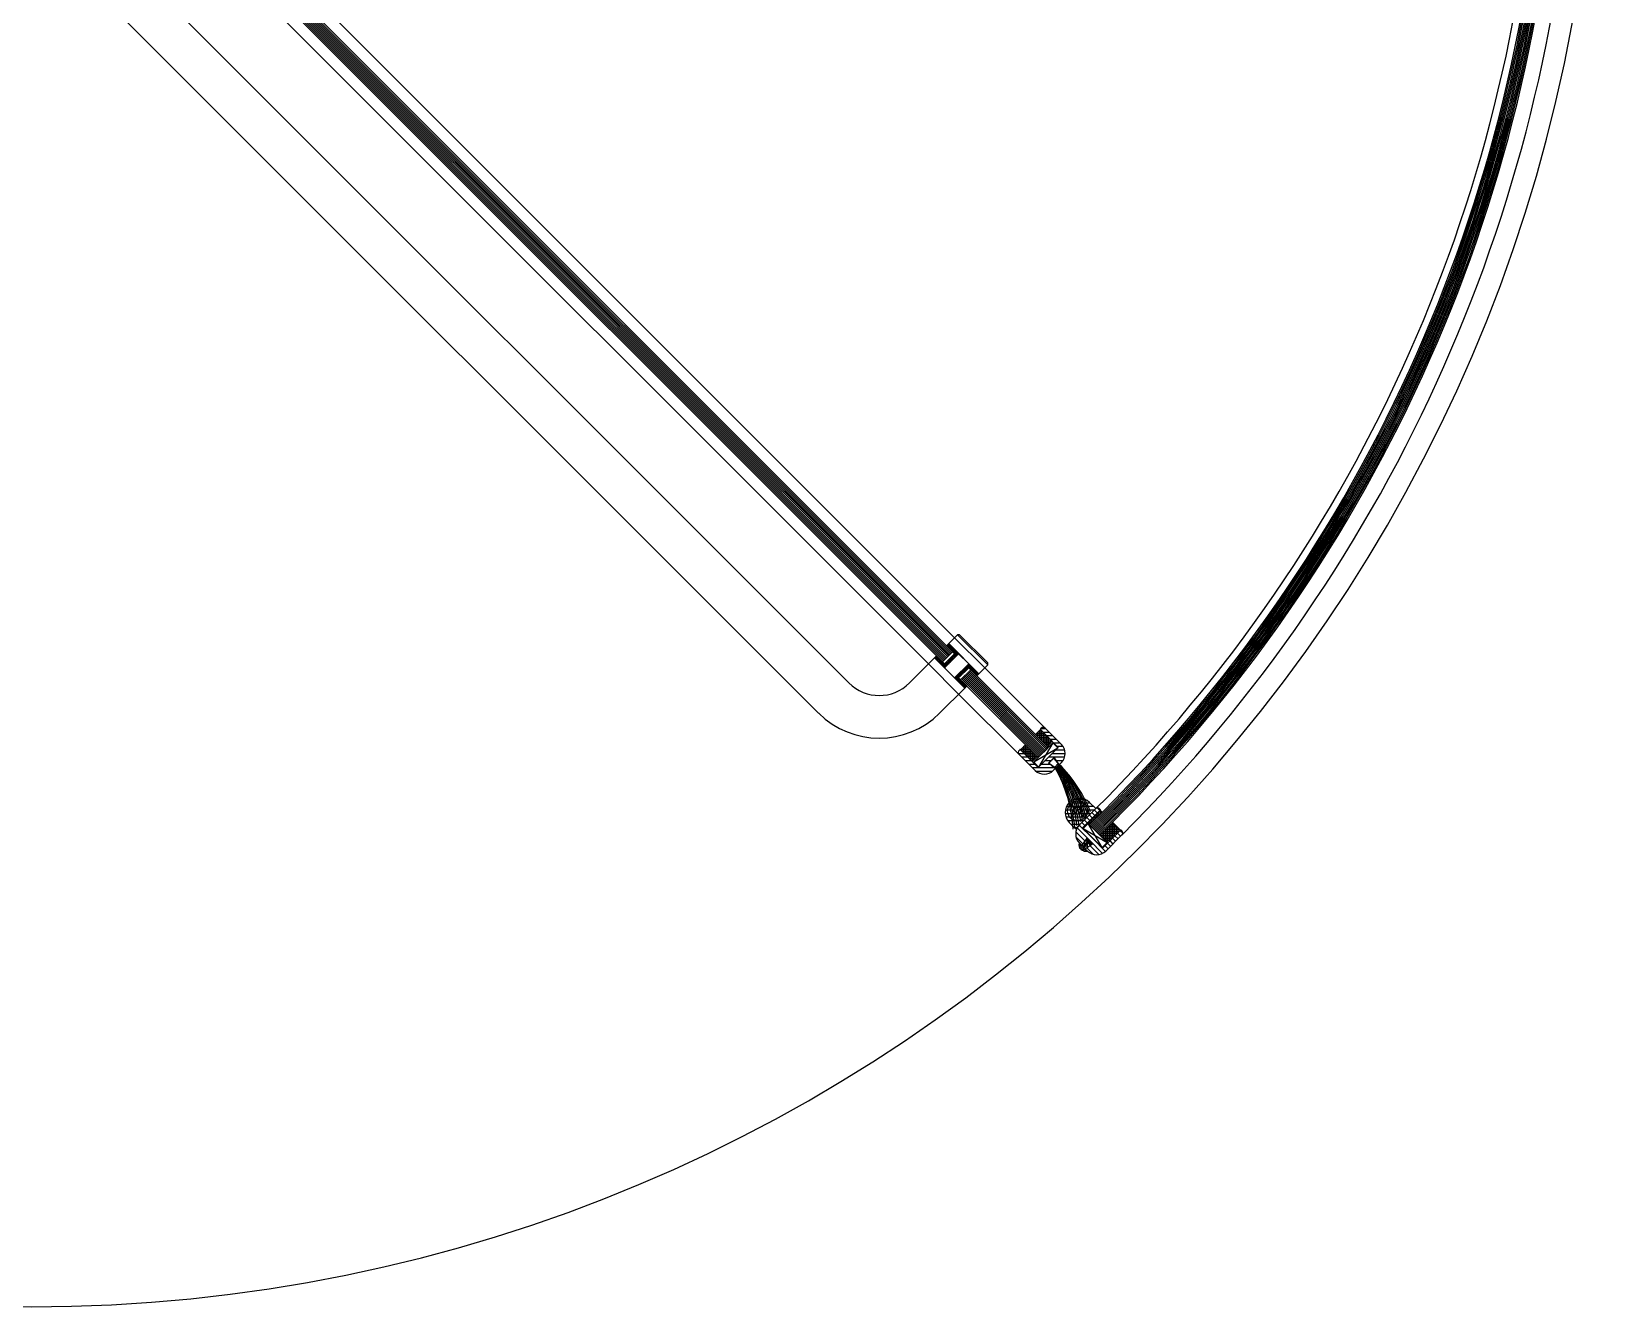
# Model space of a CAD drawing. Header units: inches. Extents: x -12530 to 36157, y 78659 to 110077.
# Drawn here: x -8744 to -7644, y 88469 to 89365 of the extents above; entities that cross this region are included whole.
import ezdxf

# ---------------------------------------------------------------- set-up
doc = ezdxf.new("R2010")
doc.units = ezdxf.units.IN
doc.header["$MEASUREMENT"] = 0
doc.layers.add('freecads.com', color=7, linetype='Continuous')

msp = doc.modelspace()

# ---------------------------------------------------------------- hatches: boundary and pattern name
at = {"layer": 'freecads.com'}
h = msp.add_hatch(dxfattribs=at)
h.set_pattern_fill('ANSI31', color=256, scale=20, angle=45, style=0)
h.set_pattern_definition([(9e-12, (-12224.7815, 87890.314), (4e-13, -2.5), [])])
h.paths.add_polyline_path([(-8030, 88855), (-8037.1, 88847.9), (-8049.6, 88860.4, 0.414214), (-8050, 88860.4), (-8050.5, 88859.9, 0.414214), (-8050.5, 88857.1), (-8039.2, 88845.8, 0.414214), (-8026.5, 88845.8), (-8025.2, 88847.1, 0.463455), (-8025.2, 88847.6), (-8029.9, 88850.9), (-8027.9, 88852.8)])
h.paths.add_polyline_path([(-8020.8, 88864.1), (-8032.2, 88875.5, 0.414214), (-8035, 88875.5), (-8035.5, 88875, 0.414214), (-8035.5, 88874.5), (-8023, 88862), (-8030, 88855), (-8027.9, 88852.8), (-8026, 88854.8), (-8022.6, 88850.1, 0.463455), (-8022.2, 88850.1), (-8020.8, 88851.4, 0.414214)])
h = msp.add_hatch(dxfattribs=at)
h.set_pattern_fill('ANSI37', color=256, scale=10, angle=-134.7644, style=0)
h.set_pattern_definition([(270.235611, (3077.7808, 92687.1896), (1.24998943, 0.00514022), []), (0.235611, (3077.7808, 92687.1896), (-0.00514022, 1.24998943), [])])
edge = h.paths.add_edge_path()
edge.add_line((-8001.8, 88796.7), (-8003.6, 88797.4))
edge.add_line((-8003.6, 88797.4), (-8003.9, 88796.4))
edge.add_line((-8003.9, 88796.4), (-8002.7, 88796))
edge.add_ellipse((-8002.8, 88795.7), major_axis=(0.213, -0.211), ratio=1, start_angle=-0.2356, end_angle=114.822, ccw=False)
edge.add_line((-8002.6, 88795.5), (-8003.5, 88794.7))
edge.add_ellipse((-8003.7, 88794.9), major_axis=(0.213, -0.211), ratio=1, start_angle=294.822, end_angle=359.7644, ccw=False)
edge.add_line((-8003.8, 88794.6), (-8005.2, 88795.1))
edge.add_line((-8005.2, 88795.1), (-8005.4, 88794.5))
edge.add_line((-8005.4, 88794.5), (-8004.6, 88794.2))
edge.add_ellipse((-8004.7, 88793.9), major_axis=(0.213, -0.211), ratio=1, start_angle=-0.2356, end_angle=114.822, ccw=False)
edge.add_line((-8004.4, 88793.7), (-8005.5, 88792.7))
edge.add_ellipse((-8005.7, 88792.9), major_axis=(0.213, -0.211), ratio=1, start_angle=269.7644, end_angle=359.7644, ccw=False)
edge.add_line((-8005.9, 88792.7), (-8008.1, 88794.8))
edge.add_ellipse((-8003.9, 88793.4), major_axis=(3.16, -3.13), ratio=1, start_angle=205.7536, end_angle=333.7752)
edge.add_line((-8002.5, 88789.2), (-8004.7, 88791.4))
edge.add_ellipse((-8004.4, 88791.6), major_axis=(0.213, -0.211), ratio=1, start_angle=179.7644, end_angle=269.7644, ccw=False)
edge.add_line((-8004.7, 88791.8), (-8003.6, 88792.9))
edge.add_ellipse((-8003.4, 88792.7), major_axis=(0.213, -0.211), ratio=1, start_angle=64.7068, end_angle=179.7644, ccw=False)
edge.add_line((-8003.1, 88792.8), (-8002.8, 88791.9))
edge.add_line((-8002.8, 88791.9), (-8002.2, 88792.1))
edge.add_line((-8002.2, 88792.1), (-8002.7, 88793.5))
edge.add_ellipse((-8002.4, 88793.6), major_axis=(0.213, -0.211), ratio=1, start_angle=179.7644, end_angle=244.7068, ccw=False)
edge.add_line((-8002.7, 88793.8), (-8001.8, 88794.7))
edge.add_ellipse((-8001.6, 88794.5), major_axis=(0.213, -0.211), ratio=1, start_angle=64.7068, end_angle=179.7644, ccw=False)
edge.add_line((-8001.3, 88794.6), (-8000.9, 88793.4))
edge.add_line((-8000.9, 88793.4), (-7999.9, 88793.7))
edge.add_line((-7999.9, 88793.7), (-8000.6, 88795.5))
edge.add_ellipse((-8002.5, 88794.8), major_axis=(1.42, -1.41), ratio=1, start_angle=64.7068, end_angle=114.822)

# ---------------------------------------------------------------- linework, layer by layer
for p, q in [((-8783.1, 89520.3), (-8170, 88907.3)), ((-8685.5, 89506.2), (-8102.9, 88923.5)), ((-8684.8, 89506.9), (-8102.2, 88924.3)), ((-8684.1, 89507.6), (-8101.5, 88925)), ((-8683.4, 89508.3), (-8100.7, 88925.7)), ((-8682.7, 89509), (-8100, 88926.4)), ((-8682, 89509.7), (-8099.3, 88927.1)), ((-8681.3, 89510.4), (-8098.6, 88927.8)), ((-8680.6, 89511.1), (-8097.9, 88928.5)), ((-8097.2, 88929.2), (-8679.9, 89511.9)), ((-8670, 89513.3), (-8095.8, 88939.1)), ((-8191.3, 88886.1), (-8804.3, 89499.1)), ((-8114.2, 88920.7), (-8688.4, 89494.9)), ((-8686.9, 89504.8), (-8104.3, 88922.1)), ((-8686.2, 89505.5), (-8103.6, 88922.8)), ((-8100, 88934.9), (-8101.5, 88933.4)), ((-8100.9, 88934), (-8100.9, 88932.9)), ((-8100.6, 88934.3), (-8099.5, 88934.3)), ((-8093.7, 88941.2), (-8100, 88934.9)), ((-8093, 88927.8), (-8100, 88934.9)), ((-8100, 88934.9), (-8078.8, 88913.6)), ((-8099.9, 88934.7), (-8099.9, 88931.9)), ((-8098.9, 88933.7), (-8098.9, 88930.9)), ((-8092.3, 88941.2), (-8093.7, 88941.2)), ((-8072.5, 88920), (-8093.7, 88941.2)), ((-8072.5, 88921.4), (-8092.3, 88941.2)), ((-8127.6, 88907.3), (-8109.9, 88925)), ((-8109.9, 88925), (-8108.5, 88926.4)), ((-8109.9, 88925), (-8088.7, 88903.7)), ((-8102.9, 88917.9), (-8109.9, 88925)), ((-8109.7, 88924.7), (-8106.9, 88924.7)), ((-8109.5, 88925.4), (-8109.5, 88924.5)), ((-8109.2, 88925.7), (-8107.9, 88925.7)), ((-8108.7, 88923.7), (-8105.9, 88923.7)), ((-8108.5, 88926.4), (-8101.5, 88919.3)), ((-8108.5, 88926.3), (-8108.5, 88923.5)), ((-8107.7, 88922.7), (-8104.9, 88922.7)), ((-8107.5, 88925.3), (-8107.5, 88922.5)), ((-8106.5, 88924.3), (-8106.5, 88921.5)), ((-8105.5, 88923.3), (-8105.5, 88920.5)), ((-8097.2, 88929.2), (-8104.3, 88922.1)), ((-8102.9, 88920.7), (-8095.8, 88927.8)), ((-8102.9, 88917.9), (-8093, 88927.8)), ((-8101.5, 88933.4), (-8094.4, 88926.4)), ((-8094.4, 88926.4), (-8101.5, 88919.3)), ((-8101.3, 88933.3), (-8098.5, 88933.3)), ((-8100.6, 88923), (-8097.8, 88923)), ((-8100.3, 88932.3), (-8097.5, 88932.3)), ((-8100.2, 88923.4), (-8100.2, 88920.6)), ((-8099.6, 88924), (-8096.8, 88924)), ((-8099.3, 88931.3), (-8096.5, 88931.3)), ((-8099.2, 88924.4), (-8099.2, 88921.6)), ((-8098.6, 88925), (-8095.8, 88925)), ((-8098.3, 88930.3), (-8095.5, 88930.3)), ((-8098.2, 88925.4), (-8098.2, 88922.6)), ((-8097.9, 88932.7), (-8097.9, 88929.9)), ((-8097.6, 88926), (-8094.8, 88926)), ((-8097.3, 88929.3), (-8094.5, 88929.3)), ((-8097.2, 88926.4), (-8097.2, 88923.6)), ((-8096.9, 88931.7), (-8096.9, 88928.9)), ((-8096.6, 88927), (-8095, 88927)), ((-8096.3, 88928.3), (-8093.5, 88928.3)), ((-8096.2, 88927.4), (-8096.2, 88924.6)), ((-8095.9, 88930.7), (-8095.9, 88927.9)), ((-8095.8, 88927.8), (-8094.4, 88926.4)), ((-8095.3, 88927.3), (-8093.5, 88927.3)), ((-8095.2, 88927.2), (-8095.2, 88925.6)), ((-8094.9, 88929.7), (-8094.9, 88926.9)), ((-8094.4, 88926.4), (-8093, 88927.8)), ((-8093.9, 88928.7), (-8093.9, 88926.9)), ((-8093, 88927.8), (-8085.9, 88920.7)), ((-8106.7, 88921.7), (-8103.9, 88921.7)), ((-8105.7, 88920.7), (-8102.9, 88920.7)), ((-8104.7, 88919.7), (-8101.9, 88919.7)), ((-8104.5, 88922.3), (-8104.5, 88919.5)), ((-8103.7, 88918.7), (-8102.1, 88918.7)), ((-8103.5, 88921.3), (-8103.5, 88918.5)), ((-8101.5, 88919.3), (-8102.9, 88920.7)), ((-8101.5, 88919.3), (-8102.9, 88917.9)), ((-8095.8, 88910.8), (-8102.9, 88917.9)), ((-8102.6, 88921), (-8099.8, 88921)), ((-8102.5, 88920.3), (-8102.5, 88918.3)), ((-8102.2, 88921.4), (-8102.2, 88920)), ((-8102.1, 88920), (-8100.8, 88920)), ((-8101.6, 88922), (-8098.8, 88922)), ((-8101.5, 88919.3), (-8101.5, 88919.3)), ((-8101.2, 88922.4), (-8101.2, 88919.6)), ((-8085.9, 88920.7), (-8095.8, 88910.8)), ((-8094.4, 88912.2), (-8095.8, 88910.8)), ((-8094.9, 88911.7), (-8093.9, 88911.7)), ((-8094.5, 88912.1), (-8094.5, 88909.5)), ((-8087.3, 88919.3), (-8094.4, 88912.2)), ((-8087.3, 88905.2), (-8094.4, 88912.2)), ((-8094.4, 88912.2), (-8093, 88910.8)), ((-8094.2, 88912.4), (-8094.2, 88912)), ((-8094.1, 88912), (-8091.8, 88912)), ((-8093.6, 88913), (-8090.8, 88913)), ((-8093.2, 88913.4), (-8093.2, 88911)), ((-8093, 88910.8), (-8085.9, 88917.9)), ((-8092.6, 88914), (-8089.8, 88914)), ((-8092.2, 88914.4), (-8092.2, 88911.6)), ((-8084.5, 88916.5), (-8091.6, 88909.4)), ((-8091.6, 88915), (-8088.8, 88915)), ((-8091.2, 88915.4), (-8091.2, 88912.6)), ((-8090.6, 88916), (-8087.8, 88916)), ((-8090.2, 88916.4), (-8090.2, 88913.6)), ((-8089.6, 88917), (-8086.8, 88917)), ((-8089.2, 88917.4), (-8089.2, 88914.6)), ((-8088.7, 88912.2), (-8034.3, 88857.8)), ((-8088.6, 88918), (-8086, 88918)), ((-8088.2, 88918.4), (-8088.2, 88915.6)), ((-8088, 88912.9), (-8033.6, 88858.5)), ((-8087.6, 88919), (-8087, 88919)), ((-8087.3, 88919.3), (-8085.9, 88920.7)), ((-8087.3, 88919.3), (-8084.5, 88919.3)), ((-8080.2, 88912.2), (-8087.3, 88919.3)), ((-8085.9, 88917.9), (-8087.3, 88919.3)), ((-8087.3, 88913.6), (-8032.9, 88859.2)), ((-8087.2, 88919.2), (-8087.2, 88916.6)), ((-8086.9, 88919.7), (-8086.9, 88918.9)), ((-8086.6, 88914.4), (-8032.2, 88859.9)), ((-8086.3, 88920.3), (-8085.5, 88920.3)), ((-8086.3, 88918.3), (-8083.5, 88918.3)), ((-8086.2, 88918.2), (-8086.2, 88917.6)), ((-8085.9, 88920.7), (-8085.9, 88917.9)), ((-8085.9, 88920.7), (-8078.8, 88913.6)), ((-8085.9, 88915.1), (-8031.4, 88860.6)), ((-8085.3, 88917.3), (-8082.5, 88917.3)), ((-8085.2, 88915.8), (-8030.7, 88861.3)), ((-8084.9, 88919.7), (-8084.9, 88916.9)), ((-8030.7, 88862.7), (-8084.5, 88916.5)), ((-8084.3, 88916.3), (-8081.5, 88916.3)), ((-8083.9, 88918.7), (-8083.9, 88915.9)), ((-8083.3, 88915.3), (-8080.5, 88915.3)), ((-8082.9, 88917.7), (-8082.9, 88914.9)), ((-8082.3, 88914.3), (-8079.5, 88914.3)), ((-8081.9, 88916.7), (-8081.9, 88913.9)), ((-8081.3, 88913.3), (-8079.2, 88913.3)), ((-8080.9, 88915.7), (-8080.9, 88912.9)), ((-8080.3, 88912.3), (-8080.2, 88912.3)), ((-8078.8, 88913.6), (-8080.2, 88912.2)), ((-8079.9, 88914.7), (-8079.9, 88912.6)), ((-8078.9, 88913.7), (-8078.9, 88913.6)), ((-8078.8, 88913.6), (-8072.5, 88920)), ((-8078.8, 88913.6), (-8072.5, 88920)), ((-8074.6, 88917.9), (-8032.2, 88875.5)), ((-8072.5, 88920), (-8072.5, 88921.4)), ((-8088.7, 88903.7), (-8106.4, 88886.1)), ((-8095.8, 88910.8), (-8088.7, 88903.7)), ((-8095.7, 88910.7), (-8092.9, 88910.7)), ((-8095.5, 88911.1), (-8095.5, 88910.5)), ((-8094.7, 88909.7), (-8091.9, 88909.7)), ((-8093.7, 88908.7), (-8090.9, 88908.7)), ((-8093.5, 88911.3), (-8093.5, 88908.5)), ((-8093.1, 88911), (-8092.8, 88911)), ((-8092.7, 88907.7), (-8089.9, 88907.7)), ((-8092.5, 88910.3), (-8092.5, 88907.5)), ((-8091.7, 88906.7), (-8088.9, 88906.7)), ((-8091.6, 88909.4), (-8037.8, 88855.7)), ((-8091.5, 88909.3), (-8091.5, 88906.5)), ((-8090.8, 88910.1), (-8036.4, 88855.7)), ((-8090.7, 88905.7), (-8087.9, 88905.7)), ((-8090.5, 88908.3), (-8090.5, 88905.5)), ((-8090.1, 88910.8), (-8035.7, 88856.4)), ((-8089.7, 88904.7), (-8087.8, 88904.7)), ((-8089.5, 88907.3), (-8089.5, 88904.5)), ((-8089.4, 88911.5), (-8035, 88857.1)), ((-8088.7, 88903.7), (-8087.3, 88905.2)), ((-8088.5, 88906.3), (-8088.5, 88904)), ((-8087.5, 88905.3), (-8087.5, 88905)), ((-8050.5, 88857.1), (-8093, 88899.5)), ((-8035.5, 88874.5), (-8039, 88871)), ((-8039, 88871), (-8030.7, 88862.7)), ((-8038.5, 88870.5), (-8038.5, 88871.5)), ((-8032.5, 88871.5), (-8038.5, 88871.5)), ((-8031.2, 88870.3), (-8038.3, 88870.3)), ((-8037.3, 88869.3), (-8037.3, 88872.8)), ((-8033.7, 88872.8), (-8037.2, 88872.8)), ((-8030, 88869), (-8037.1, 88869)), ((-8036, 88868), (-8036, 88874)), ((-8035, 88874), (-8036, 88874)), ((-8028.7, 88867.8), (-8035.8, 88867.8)), ((-8027.2, 88866.3), (-8035.5, 88874.5)), ((-8034.8, 88866.8), (-8034.8, 88873.8)), ((-8033.5, 88865.5), (-8033.5, 88872.6)), ((-8032.3, 88864.3), (-8032.3, 88871.3)), ((-8031, 88863), (-8031, 88870.1)), ((-8029.8, 88863.7), (-8029.8, 88868.8)), ((-8049.6, 88860.4), (-8046.1, 88863.9)), ((-8041.3, 88852.1), (-8049.6, 88860.4)), ((-8042.4, 88860.3), (-8049.5, 88860.3)), ((-8048.5, 88859.3), (-8048.5, 88861.5)), ((-8043.7, 88861.5), (-8048.5, 88861.5)), ((-8041.2, 88859), (-8048.3, 88859)), ((-8047.3, 88858), (-8047.3, 88862.8)), ((-8044.9, 88862.8), (-8047.2, 88862.8)), ((-8039.9, 88857.8), (-8047, 88857.8)), ((-8046.1, 88863.9), (-8037.8, 88855.7)), ((-8046, 88856.8), (-8046, 88863.9)), ((-8044.8, 88855.5), (-8044.8, 88862.6)), ((-8043.5, 88854.3), (-8043.5, 88861.4)), ((-8042.3, 88853), (-8042.3, 88860.1)), ((-8041, 88852.5), (-8041, 88858.9)), ((-8040.3, 88851.8), (-8026.9, 88865.2)), ((-8040.3, 88851.8), (-8023.3, 88861.7)), ((-8039.8, 88853.7), (-8039.8, 88857.6)), ((-8026.9, 88865.2), (-8036.8, 88848.2)), ((-8023.3, 88861.7), (-8036.8, 88848.2)), ((-8036.4, 88855.7), (-8030.7, 88861.3)), ((-8027.5, 88866.5), (-8034.6, 88866.5)), ((-8028.2, 88865.3), (-8033.3, 88865.3)), ((-8029.4, 88864), (-8032.1, 88864)), ((-8030.7, 88862.8), (-8030.8, 88862.8)), ((-8030.7, 88862.7), (-8027.2, 88866.3)), ((-8030.7, 88861.3), (-8030.7, 88862.7)), ((-8028.5, 88865), (-8028.5, 88867.6)), ((-8027.3, 88866.2), (-8027.3, 88866.3)), ((-8026.9, 88865.2), (-8023.3, 88861.7)), ((-8023.3, 88861.7), (-8026.9, 88865.2)), ((-8038.7, 88856.5), (-8045.8, 88856.5)), ((-8038.2, 88855.3), (-8044.5, 88855.3)), ((-8039.4, 88854), (-8043.3, 88854)), ((-8040.7, 88852.8), (-8042, 88852.8)), ((-8037.8, 88855.7), (-8041.3, 88852.1)), ((-8036.8, 88848.2), (-8040.3, 88851.8)), ((-8038.5, 88855), (-8038.5, 88856.4)), ((-8037.8, 88855.7), (-8036.4, 88855.7)), ((-8004.1, 88825.4), (-8012.3, 88825.4)), ((-8010.9, 88815.4), (-8018.2, 88815.4)), ((-8012, 88817.9), (-8018.1, 88817.9)), ((-8002.8, 88812.9), (-8017.6, 88812.9)), ((-7998.2, 88820.4), (-8017.3, 88820.4)), ((-8000.7, 88822.9), (-8015.7, 88822.9)), ((-8004.2, 88822.8), (-8014.8, 88812.2)), ((-8004.2, 88812.2), (-8014.8, 88822.8)), ((-7996.7, 88819), (-8010.9, 88804.8)), ((-8008.1, 88807.6), (-7996.8, 88818.9)), ((-8000.3, 88815.4), (-8008.1, 88815.4)), ((-7997.8, 88817.9), (-8007.1, 88817.9)), ((-7993.5, 88818), (-8006, 88805.5)), ((-8000.8, 88810.6), (-8003, 88812.7)), ((-8002.5, 88809), (-7993.5, 88818)), ((-7999.1, 88812.4), (-8001.2, 88814.5)), ((-8001.1, 88823.4), (-7996.7, 88819)), ((-7992.1, 88816.6), (-8001.1, 88807.6)), ((-7997.3, 88814.1), (-7999.4, 88816.3)), ((-7998.7, 88812.8), (-7998.7, 88810)), ((-7996, 88812.7), (-7998.7, 88812.7)), ((-7995.5, 88815.9), (-7997.7, 88818)), ((-7994.7, 88814), (-7997.5, 88814)), ((-7997.4, 88814), (-7997.4, 88811.3)), ((-7996.2, 88815.3), (-7996.2, 88812.5)), ((-7993.4, 88815.2), (-7996.2, 88815.2)), ((-7993.8, 88817.7), (-7995.6, 88819.5)), ((-7992.2, 88816.5), (-7995, 88816.5)), ((-7994.9, 88816.5), (-7994.9, 88813.7)), ((-7994, 88818.9), (-7993.5, 88818.4)), ((-7993.7, 88817.8), (-7993.7, 88815)), ((-7993.2, 88817.7), (-7993.7, 88817.7)), ((-7993.5, 88818), (-7992.1, 88816.6)), ((-7992.4, 88816.9), (-7992.4, 88816.2)), ((-8005.3, 88810.4), (-8016.3, 88810.4)), ((-8010.9, 88804.8), (-8015.3, 88809.2)), ((-8007.8, 88807.9), (-8013.9, 88807.9)), ((-8010.3, 88805.4), (-8011.4, 88805.4)), ((-8004.3, 88796.4), (-8010.6, 88802.7)), ((-8000.8, 88796.5), (-8009.7, 88805.4)), ((-7999.1, 88798.2), (-8008.3, 88807.4)), ((-8004.4, 88807.1), (-8006.5, 88809.2)), ((-8006, 88805.5), (-7991.9, 88791.3)), ((-8002.1, 88808.6), (-8005.6, 88805.1)), ((-8005.6, 88805.1), (-7992.2, 88791.7)), ((-8005.6, 88805.1), (-7988.7, 88795.2)), ((-8002.6, 88808.8), (-8004.7, 88811)), ((-8001.1, 88807.6), (-8002.5, 88809)), ((-7999.8, 88809), (-8002.4, 88809)), ((-8002.4, 88809), (-8002.4, 88809)), ((-7988.7, 88795.2), (-8002.1, 88808.6)), ((-7992.2, 88791.7), (-8002.1, 88808.6)), ((-8001.2, 88810.3), (-8001.2, 88807.7)), ((-7998.5, 88810.2), (-8001.2, 88810.2)), ((-8001, 88807.7), (-8001.2, 88807.7)), ((-8001.1, 88807.6), (-7994, 88800.6)), ((-7997.2, 88811.5), (-8000, 88811.5)), ((-7999.9, 88811.5), (-7999.9, 88808.8)), ((-7985, 88809.5), (-7994, 88800.6)), ((-7992.4, 88802.2), (-7992.4, 88799)), ((-7991.9, 88791.3), (-7979.3, 88803.8)), ((-7980.5, 88802.7), (-7991.9, 88802.7)), ((-7991.2, 88803.4), (-7991.2, 88797.7)), ((-7979.5, 88804), (-7990.6, 88804)), ((-7989.9, 88804.6), (-7989.9, 88796.5)), ((-7980.7, 88805.2), (-7989.3, 88805.2)), ((-7988.7, 88805.9), (-7988.7, 88795.2)), ((-7988.3, 88794.9), (-7979.3, 88803.8)), ((-7982, 88806.5), (-7988.1, 88806.5)), ((-7987.4, 88807.1), (-7987.4, 88795.7)), ((-7983.2, 88807.7), (-7986.8, 88807.7)), ((-7986.2, 88808.3), (-7986.2, 88797)), ((-7984.5, 88809), (-7985.5, 88809)), ((-7979.3, 88803.8), (-7985, 88809.5)), ((-7984.9, 88809.4), (-7984.9, 88798.2)), ((-7983.7, 88808.2), (-7983.7, 88799.5)), ((-7982.4, 88806.9), (-7982.4, 88800.7)), ((-7979.3, 88799.6), (-7981.4, 88801.8)), ((-7981.2, 88805.7), (-7981.2, 88802)), ((-7979.9, 88804.4), (-7979.9, 88803.2)), ((-7977.8, 88801.7), (-7979.6, 88803.5)), ((-7978.9, 88803.8), (-7978.4, 88803.3)), ((-8005.8, 88794.3), (-8010.5, 88799)), ((-8006.8, 88793.5), (-8008.1, 88794.9)), ((-8005.9, 88792.7), (-8008.1, 88794.8)), ((-8003, 88798.2), (-8006.3, 88793.5)), ((-8004.4, 88793.7), (-8005.5, 88792.7)), ((-8005.2, 88795.1), (-8005.4, 88794.5)), ((-8005.4, 88794.5), (-8004.6, 88794.2)), ((-8003.8, 88794.6), (-8005.2, 88795.1)), ((-8004.7, 88791.8), (-8003.6, 88792.9)), ((-8002.5, 88789.2), (-8004.7, 88791.4)), ((-8003.8, 88791), (-7999.1, 88794.3)), ((-8002.6, 88795.5), (-8003.5, 88794.7)), ((-8003.1, 88792.8), (-8002.8, 88791.9)), ((-7999.1, 88794.3), (-8003, 88798.2)), ((-7998.3, 88786.8), (-8003, 88791.5)), ((-8002.8, 88791.9), (-8002.2, 88792.1)), ((-8002.7, 88793.8), (-8001.8, 88794.7)), ((-8002.2, 88792.1), (-8002.7, 88793.5)), ((-8001.3, 88794.6), (-8000.9, 88793.4)), ((-8000.9, 88793.4), (-7999.9, 88793.7)), ((-7994.6, 88786.7), (-8000.9, 88793)), ((-7991.9, 88787.6), (-8000.8, 88796.5)), ((-7999.9, 88793.7), (-8000.6, 88795.5)), ((-7989.9, 88789), (-7999.1, 88798.2)), ((-7994, 88800.6), (-7988.3, 88794.9)), ((-7993.7, 88800.9), (-7993.7, 88800.2)), ((-7983, 88800.2), (-7993.7, 88800.2)), ((-7981.7, 88801.5), (-7993.1, 88801.5)), ((-7984.2, 88799), (-7992.4, 88799)), ((-7992.2, 88791.7), (-7988.7, 88795.2)), ((-7988.7, 88795.2), (-7992.2, 88791.7)), ((-7985.5, 88797.7), (-7991.2, 88797.7)), ((-7988.1, 88790.8), (-7990.2, 88792.9)), ((-7986.7, 88796.5), (-7989.9, 88796.5)), ((-7978.4, 88800.5), (-7989.7, 88789.2)), ((-7988, 88795.2), (-7988.7, 88795.2)), ((-7986.3, 88792.6), (-7988.5, 88794.7)), ((-7984.6, 88794.3), (-7986.7, 88796.5)), ((-7982.8, 88796.1), (-7984.9, 88798.2)), ((-7981, 88797.9), (-7983.2, 88800)), ((-8002.5, 88789.2), (-8003.8, 88790.5))]:
    msp.add_line(p, q, dxfattribs=at)
at = {"layer": 'freecads.com', "ltscale": 10}
for p, q in [((-8074.6, 88917.9), (-8095.8, 88939.1)), ((-8093, 88899.5), (-8114.2, 88920.7))]:
    msp.add_line(p, q, dxfattribs=at)
at = {"layer": 'freecads.com'}
msp.add_lwpolyline([(-8026, 88854.8), (-8022.6, 88850.1, 0.463455), (-8022.2, 88850.1), (-8020.8, 88851.4, 0.414214), (-8020.8, 88864.1), (-8032.2, 88875.5, 0.414214), (-8035, 88875.5), (-8035.5, 88875, 0.414214), (-8035.5, 88874.5), (-8023, 88862), (-8037.1, 88847.9), (-8049.6, 88860.4, 0.414214), (-8050, 88860.4), (-8050.5, 88859.9, 0.414214), (-8050.5, 88857.1), (-8039.2, 88845.8, 0.414214), (-8026.5, 88845.8), (-8025.2, 88847.1, 0.463455), (-8025.2, 88847.6), (-8029.9, 88850.9)], format="xyb", close=True, dxfattribs=at)
at = {"layer": 'freecads.com', "ltscale": 2}
msp.add_lwpolyline([(-8025.8, 88854.2, 0.443716), (-8026.5, 88854.2), (-8029.3, 88851.5, 0.443716), (-8029.3, 88850.7), (-8026.1, 88848.2, 0.385314), (-8025.5, 88848.2), (-8023.3, 88850.4, 0.385314), (-8023.3, 88851.1)], format="xyb", close=True, dxfattribs=at)
at = {"layer": 'freecads.com'}
msp.add_lwpolyline([(-8001.8, 88796.7), (-8003.6, 88797.4), (-8003.9, 88796.4), (-8002.7, 88796)], dxfattribs=at)
for radius in [7, 2.5]:
    msp.add_circle((-8009.5, 88817.5), radius, dxfattribs=at)
for centre, radius, start, end in [((-8744.2, 89569.1), 1100, 180.3125, 359.6875), ((-8744.2, 89569.1), 1064, 314.2999, 357.9533), ((-8744.2, 89569.1), 1065, 314.3006, 357.9552), ((-8744.2, 89569.1), 1066, 314.3013, 357.9571), ((-8744.2, 89569.1), 1067, 314.3019, 357.959), ((-8744.2, 89569.1), 1068, 314.3026, 357.961), ((-8744.2, 89569.1), 1069, 314.3032, 357.9629), ((-8744.2, 89569.1), 1070, 314.3039, 357.9648), ((-8744.2, 89569.1), 1071, 314.3045, 357.9667), ((-8744.2, 89569.1), 1072, 314.3052, 357.9686), ((-8744.2, 89569.1), 1073, 314.3058, 357.9705), ((-8744.2, 89569.1), 1074, 314.3065, 357.9724), ((-8744.2, 89569.1), 1059, 314.8918, 357.2396), ((-8744.2, 89569.1), 1085, 314.8944, 357.3058), ((-8148.8, 88928.5), 30, 225, 315), ((-8148.8, 88928.5), 60, 225, 315), ((-8112.6, 88798.7), 100.2, 3.3461, 29.1851), ((-8111.3, 88797.3), 100.2, 4.8025, 30.3256), ((-8109.5, 88795.6), 100.2, 6.6304, 31.7834), ((-8107.7, 88793.8), 100.2, 8.4785, 33.286), ((-8105.7, 88791.7), 100.2, 10.4744, 34.9402), ((-8103.8, 88789.8), 100.2, 12.3614, 36.533), ((-8101.8, 88787.9), 100.2, 14.2094, 38.1192), ((-8099.9, 88785.9), 100.2, 16.0225, 39.7002), ((-8097.6, 88783.6), 100.2, 18.0985, 41.5396), ((-8095.6, 88781.6), 100.2, 19.9059, 43.1657), ((-8093.3, 88779.4), 100.2, 21.9149, 44.8868), ((-8008.2, 88816.3), 10, 45, 225), ((-8009.5, 88817.5), 3, 315, 225), ((-7995.4, 88817.5), 2, 45, 135), ((-7993.7, 88818.2), 0.3, 315, 45), ((-8001.8, 88801.2), 9, 135, 225), ((-7979.1, 88803.6), 0.3, 45, 135), ((-7979.8, 88801.9), 2, 315, 45), ((-8006.6, 88793.7), 0.3, 225, 324.4623), ((-8003.6, 88790.7), 0.3, 125.5377, 225), ((-7996.1, 88795.6), 9, 225, 315)]:
    msp.add_arc(centre, radius, start, end, dxfattribs=at)
at = {"layer": 'freecads.com', "extrusion": (0, 0, -1)}
for centre, major_axis, start_param, end_param in [((-8003.9, 88793.4), (3.16, -3.13), 0.45771, 2.692107), ((-8005.7, 88792.9), (0.213, -0.211), 0.004112, 1.574909), ((-8004.4, 88791.6), (0.213, -0.211), 1.574909, 3.145705), ((-8004.7, 88793.9), (0.213, -0.211), 4.279163, 6.287297), ((-8003.7, 88794.9), (0.213, -0.211), 0.004112, 1.137571), ((-8003.4, 88792.7), (0.213, -0.211), 3.145705, 5.153839), ((-8002.4, 88793.6), (0.213, -0.211), 2.012246, 3.145705), ((-8002.8, 88795.7), (0.213, -0.211), 4.279163, 6.287297), ((-8002.5, 88794.8), (1.42, -1.41), 4.279163, 5.153839), ((-8001.6, 88794.5), (0.213, -0.211), 3.145705, 5.153839)]:
    msp.add_ellipse(centre, major_axis=major_axis, ratio=1, start_param=start_param, end_param=end_param, dxfattribs=at)

doc.saveas('drawing.dxf')
